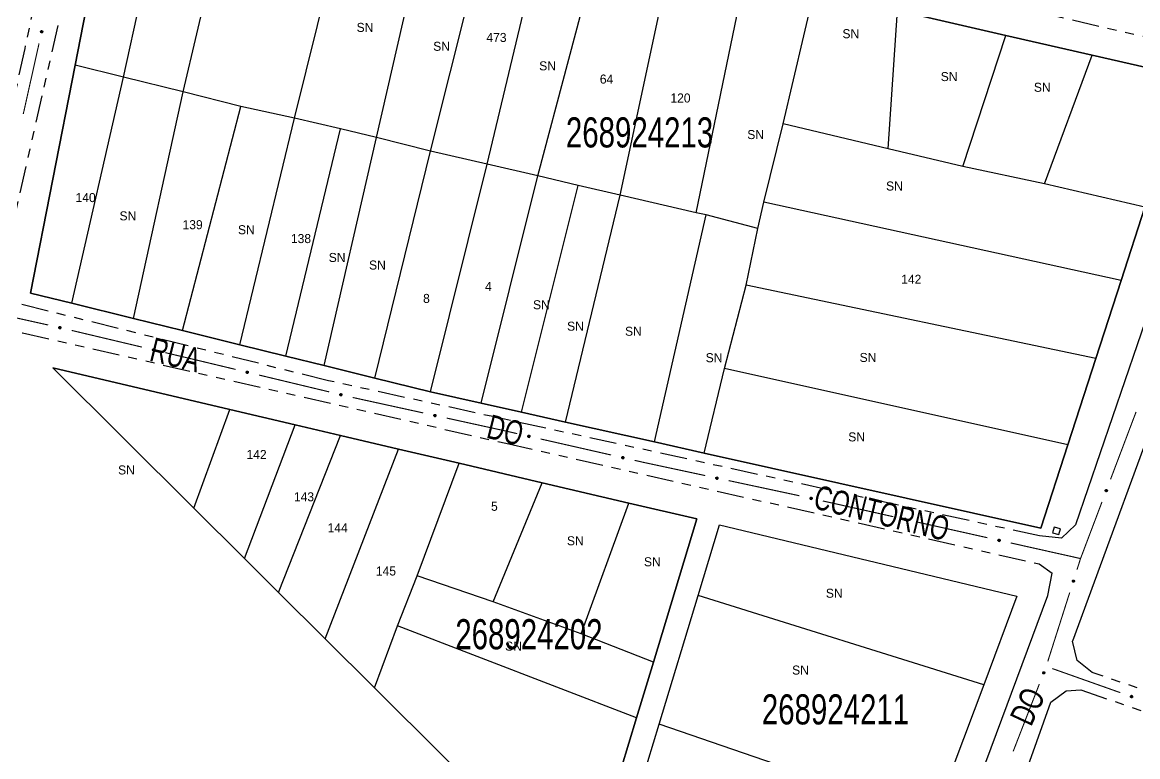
# Model space of a CAD drawing. Extents: x 209193 to 212081, y 4877574 to 4880493.
# Drawn here: x 210983.4 to 211168.7, y 4878576.2 to 4878698.2 of the extents above; entities that cross this region are included whole.
import ezdxf
from ezdxf.enums import TextEntityAlignment as Align

# ---------------------------------------------------------------- set-up
doc = ezdxf.new("R2010")
doc.units = 0
doc.header["$LTSCALE"] = 1.5
doc.header["$MEASUREMENT"] = 0
doc.linetypes.add('TRACO_25', pattern=[8, 3, -1, 1, -1, 1, -1])
for name, color, linetype in [('CD_MALHA_LOTES', 7, 'CONTINUOUS'), ('CD_TXT_QUADRA', 255, 'CONTINUOUS'), ('RU-QUADRA', 210, 'CONTINUOUS'), ('SV-EIXO-ROD-ESTR', 7, 'CONTINUOUS'), ('SV-EIXO-RUA-N-PAV', 6, 'CONTINUOUS'), ('SV-EST-MUNIC-PAV', 20, 'CONTINUOUS'), ('SV-PONTE-BUEIRO', 251, 'CONTINUOUS'), ('SV-RUA-NAO-PAV', 7, 'CONTINUOUS'), ('SV-TXT-MUNIC-PAV', 7, 'CONTINUOUS'), ('SV-TXT-RUA-N-PAV', 7, 'CONTINUOUS'), ('Th_NmrPort', 1, 'CONTINUOUS')]:
    doc.layers.add(name, color=color, linetype=linetype)
doc.styles.add('ARIAL', font='ARIAL.SHX')

msp = doc.modelspace()

# ---------------------------------------------------------------- linework, layer by layer
at = {"layer": 'CD_MALHA_LOTES', "linetype": 'Continuous', "flags": 128}
for points in [[(210992.190439, 4878691.074435), (210999.737607, 4878729.712654)], [(211000.224832, 4878689.110615), (211008.684446, 4878727.664197)], [(211010.131729, 4878686.674493), (211019.209801, 4878725.254324)], [(211028.646259, 4878682.289473), (211038.21904, 4878720.901992)], [(211042.288544, 4878679.041309), (211051.16517, 4878717.937862)], [(211051.220993, 4878676.767595), (211061.002586, 4878715.685499)], [(211060.640666, 4878674.656289), (211069.949424, 4878713.637042)], [(211069.08589, 4878672.707391), (211079.359218, 4878711.482587)], [(211082.728175, 4878669.459228), (211091.189786, 4878708.773875)], [(211095.396011, 4878666.535882), (211103.518642, 4878705.951075)], [(211109.850337, 4878681.315024), (211114.95692, 4878703.332181)], [(211127.300635, 4878677.19353), (211128.816342, 4878700.158945)], [(211128.816342, 4878700.158945), (211146.839089, 4878696.032479)], [(211139.658453, 4878674.274803), (211146.839089, 4878696.032479)], [(211146.839089, 4878696.032479), (211161.189222, 4878692.74689)], [(211153.269639, 4878671.343163), (211161.189222, 4878692.74689)], [(211161.189222, 4878692.74689), (211176.932161, 4878689.142406)], [(210984.796057, 4878653.218413), (210992.190439, 4878691.074435)], [(211000.224832, 4878689.110615), (210992.190439, 4878691.074435)], [(210991.640952, 4878651.528109), (211000.224832, 4878689.110615)], [(211010.131729, 4878686.674493), (211000.224832, 4878689.110615)], [(211001.889394, 4878648.99732), (211010.131729, 4878686.674493)], [(211019.713811, 4878684.23837), (211010.131729, 4878686.674493)], [(211010.034479, 4878646.985942), (211019.713811, 4878684.23837)], [(211028.646259, 4878682.289473), (211019.713811, 4878684.23837)], [(211019.555769, 4878644.628464), (211028.646259, 4878682.289473)], [(211036.279442, 4878680.502983), (211028.646259, 4878682.289473)], [(211106.602174, 4878668.322371), (211109.850337, 4878681.315024)], [(211127.300635, 4878677.19353), (211109.850337, 4878681.315024)], [(211027.205288, 4878642.745718), (211036.279442, 4878680.502983)], [(211042.288544, 4878679.041309), (211036.279442, 4878680.502983)], [(211033.553162, 4878641.17815), (211042.288544, 4878679.041309)], [(211051.220993, 4878676.767595), (211042.288544, 4878679.041309)], [(211042.004393, 4878639.091171), (211051.220993, 4878676.767595)], [(211060.640666, 4878674.656289), (211051.220993, 4878676.767595)], [(211139.658453, 4878674.274803), (211127.300635, 4878677.19353)], [(211051.220993, 4878636.815189), (211060.640666, 4878674.656289)], [(211069.08589, 4878672.707391), (211060.640666, 4878674.656289)], [(211153.269639, 4878671.343163), (211139.658453, 4878674.274803)], [(211059.679774, 4878634.927025), (211069.08589, 4878672.707391)], [(211075.744624, 4878671.08331), (211069.08589, 4878672.707391)], [(211066.333259, 4878633.441838), (211075.744624, 4878671.08331)], [(211082.728175, 4878669.459228), (211075.744624, 4878671.08331)], [(211169.909427, 4878667.468793), (211153.269639, 4878671.343163)], [(211073.674609, 4878631.803107), (211082.728175, 4878669.459228)], [(211095.396011, 4878666.535882), (211082.728175, 4878669.459228)], [(211105.627725, 4878663.937351), (211106.602174, 4878668.322371)], [(211165.969944, 4878655.310735), (211106.602174, 4878668.322371)], [(211088.442944, 4878628.506529), (211097.020092, 4878666.211065)], [(211097.020092, 4878666.211065), (211095.396011, 4878666.535882)], [(211105.627725, 4878663.937351), (211097.020092, 4878666.211065)], [(211169.909427, 4878667.468793), (211165.969944, 4878655.310735)], [(211103.678827, 4878654.517678), (211105.627725, 4878663.937351)], [(211165.969944, 4878655.310735), (211161.764948, 4878642.333247)], [(210991.640952, 4878651.528109), (210984.796057, 4878653.218413)], [(211100.105847, 4878640.712985), (211103.678827, 4878654.517678)], [(211161.764948, 4878642.333247), (211103.678827, 4878654.517678)], [(211001.889394, 4878648.99732), (210991.640952, 4878651.528109)], [(211010.034479, 4878646.985942), (211001.889394, 4878648.99732)], [(211019.555769, 4878644.628464), (211010.034479, 4878646.985942)], [(211027.205288, 4878642.745718), (211019.555769, 4878644.628464)], [(211033.553162, 4878641.17815), (211027.205288, 4878642.745718)], [(211161.764948, 4878642.333247), (211157.131836, 4878628.034506)], [(210988.48943, 4878640.789216), (211017.879031, 4878633.899491)], [(211011.918189, 4878617.4939), (210988.48943, 4878640.789216)], [(211042.004393, 4878639.091171), (211033.553162, 4878641.17815)], [(211096.712493, 4878626.660605), (211100.105847, 4878640.712985)], [(211157.131836, 4878628.034506), (211100.105847, 4878640.712985)], [(211051.220993, 4878636.815189), (211042.004393, 4878639.091171)], [(211059.679774, 4878634.927025), (211051.220993, 4878636.815189)], [(211066.333259, 4878633.441838), (211059.679774, 4878634.927025)], [(211011.918189, 4878617.4939), (211017.879031, 4878633.899491)], [(211017.879031, 4878633.899491), (211028.746226, 4878631.351923)], [(211073.674609, 4878631.803107), (211066.333259, 4878633.441838)], [(211020.32717, 4878609.132814), (211028.746226, 4878631.351923)], [(211028.746226, 4878631.351923), (211036.25711, 4878629.591167)], [(211088.442944, 4878628.506529), (211073.674609, 4878631.803107)], [(211026.004685, 4878603.487636), (211036.25711, 4878629.591167)], [(211036.25711, 4878629.591167), (211045.937602, 4878627.321795)], [(211033.731005, 4878595.805323), (211045.937602, 4878627.321795)], [(211045.937602, 4878627.321795), (211056.021457, 4878624.957864)], [(211096.712493, 4878626.660605), (211088.442944, 4878628.506529)], [(211157.131836, 4878628.034506), (211152.64143, 4878614.176183)], [(211152.64143, 4878614.176183), (211096.712493, 4878626.660605)], [(211049.047021, 4878606.246307), (211056.021457, 4878624.957864)], [(211056.021457, 4878624.957864), (211069.797054, 4878621.728487)], [(211061.660199, 4878601.946359), (211069.797054, 4878621.728487)], [(211069.797054, 4878621.728487), (211084.179811, 4878618.356776)], [(211076.28002, 4878596.643091), (211084.179811, 4878618.356776)], [(211084.179811, 4878618.356776), (211095.486451, 4878615.706191)], [(211020.32717, 4878609.132814), (211011.918189, 4878617.4939)], [(211095.486451, 4878615.706191), (211088.286145, 4878591.92336)], [(211095.691725, 4878602.979981), (211099.261866, 4878614.733366)], [(211099.261866, 4878614.733366), (211148.665515, 4878602.87649)], [(211026.004685, 4878603.487636), (211020.32717, 4878609.132814)], [(211045.750394, 4878597.933075), (211049.047021, 4878606.246307)], [(211061.660199, 4878601.946359), (211049.047021, 4878606.246307)], [(211033.731005, 4878595.805323), (211026.004685, 4878603.487636)], [(211076.28002, 4878596.643091), (211061.660199, 4878601.946359)], [(211089.206869, 4878581.630962), (211095.691725, 4878602.979981)], [(211143.164245, 4878588.169664), (211095.691725, 4878602.979981)], [(211148.665515, 4878602.87649), (211143.164245, 4878588.169664)], [(211041.924171, 4878587.658823), (211045.750394, 4878597.933075)], [(211085.485742, 4878582.673545), (211045.750394, 4878597.933075)], [(211041.924171, 4878587.658823), (211033.731005, 4878595.805323)], [(211088.286145, 4878591.92336), (211076.28002, 4878596.643091)], [(211088.286145, 4878591.92336), (211085.485742, 4878582.673545)], [(211076.566683, 4878553.213624), (211041.924171, 4878587.658823)], [(211143.164245, 4878588.169664), (211134.834701, 4878565.932436)], [(211085.485742, 4878582.673545), (211076.566683, 4878553.213624)], [(211086.377182, 4878572.31525), (211089.206869, 4878581.630962)], [(211134.834701, 4878565.932436), (211089.206869, 4878581.630962)]]:
    msp.add_lwpolyline(points, dxfattribs=at)
at = {"layer": 'RU-QUADRA', "linetype": 'Continuous', "flags": 128}
for points in [[(210999.737607, 4878729.712654), (210992.190439, 4878691.074435), (210984.796057, 4878653.218413), (210991.640952, 4878651.528109), (211001.889394, 4878648.99732), (211010.034479, 4878646.985942), (211019.555769, 4878644.628464), (211027.205288, 4878642.745718), (211033.553162, 4878641.17815), (211042.004393, 4878639.091171), (211051.220993, 4878636.815189), (211059.679774, 4878634.927025), (211066.333259, 4878633.441838), (211073.674609, 4878631.803107), (211088.442944, 4878628.506529), (211096.712493, 4878626.660605), (211152.64143, 4878614.176183), (211157.131836, 4878628.034506), (211161.764948, 4878642.333247), (211165.969944, 4878655.310735), (211169.909427, 4878667.468793)], [(211176.932161, 4878689.142406), (211161.189222, 4878692.74689), (211146.839089, 4878696.032479), (211128.816342, 4878700.158945)]]:
    msp.add_lwpolyline(points, dxfattribs=at)
for points in [[(211095.486451, 4878615.706191), (211084.179811, 4878618.356776), (211069.797054, 4878621.728487), (211056.021457, 4878624.957864), (211045.937602, 4878627.321795), (211036.25711, 4878629.591167), (211028.746226, 4878631.351923), (211017.879031, 4878633.899491), (210988.48943, 4878640.789216), (211011.918189, 4878617.4939), (211020.32717, 4878609.132814), (211026.004685, 4878603.487636), (211033.731005, 4878595.805323), (211041.924171, 4878587.658823), (211076.566683, 4878553.213624), (211085.485742, 4878582.673545), (211088.286145, 4878591.92336)], [(211099.261866, 4878614.733366), (211148.665515, 4878602.87649), (211143.164245, 4878588.169664), (211134.834701, 4878565.932436), (211131.230585, 4878556.305334), (211127.50039, 4878546.341457), (211124.283749, 4878537.749355), (211115.949321, 4878515.486923), (211079.719978, 4878550.398836), (211080.869317, 4878554.182614), (211083.816097, 4878563.815721), (211086.377182, 4878572.31525), (211089.206869, 4878581.630962), (211095.691725, 4878602.979981)]]:
    msp.add_lwpolyline(points, close=True, dxfattribs=at)
at = {"layer": 'SV-EIXO-ROD-ESTR', "const_width": 0.18}
for points in [[(211168.475634, 4878633.502845), (211164.224909, 4878622.280932)], [(211162.808001, 4878618.540294), (211159.26573, 4878609.1887)], [(211159.243289, 4878609.129453), (211158.655254, 4878607.28424)], [(211159.26573, 4878609.1887), (211159.243289, 4878609.129453)], [(211157.44071, 4878603.473087), (211153.797081, 4878592.039629)], [(211152.398524, 4878588.293489), (211148.051076, 4878577.108692)]]:
    msp.add_lwpolyline(points, dxfattribs=at)
at = {"layer": 'SV-EIXO-ROD-ESTR'}
for points in [[(211163.670294, 4878620.505984), (211163.691014, 4878620.461681), (211163.699763, 4878620.419369), (211163.696903, 4878620.381977), (211163.685759, 4878620.349595), (211163.670628, 4878620.31775), (211163.648289, 4878620.28901), (211163.616429, 4878620.262603), (211163.572134, 4878620.241506), (211163.528199, 4878620.235392), (211163.491391, 4878620.236235), (211163.456956, 4878620.24591), (211163.426266, 4878620.261128), (211163.39718, 4878620.28532), (211163.370734, 4878620.317868), (211163.350598, 4878620.362922), (211163.342305, 4878620.404463), (211163.346022, 4878620.440557), (211163.355968, 4878620.475115), (211163.371806, 4878620.507441), (211163.393897, 4878620.535526), (211163.426716, 4878620.562094), (211163.471447, 4878620.581379), (211163.512785, 4878620.590123), (211163.548922, 4878620.586914), (211163.582723, 4878620.576356), (211163.614848, 4878620.561568), (211163.644673, 4878620.540315), (211163.670294, 4878620.505984)], [(211158.196492, 4878605.482136), (211158.219555, 4878605.439007), (211158.230558, 4878605.397224), (211158.229704, 4878605.359733), (211158.220311, 4878605.3268), (211158.206907, 4878605.294191), (211158.186139, 4878605.264295), (211158.155739, 4878605.23622), (211158.112637, 4878605.212781), (211158.069093, 4878605.204323), (211158.032293, 4878605.203194), (211157.997389, 4878605.211011), (211157.965928, 4878605.224563), (211157.935588, 4878605.247163), (211157.907437, 4878605.278248), (211157.884917, 4878605.322159), (211157.874412, 4878605.363196), (211157.87619, 4878605.399437), (211157.884271, 4878605.434478), (211157.898354, 4878605.467606), (211157.91891, 4878605.496834), (211157.950259, 4878605.525121), (211157.993893, 4878605.546774), (211158.034703, 4878605.55772), (211158.07096, 4878605.556451), (211158.105279, 4878605.547718), (211158.138149, 4878605.534672), (211158.16907, 4878605.515046), (211158.196492, 4878605.482136)], [(211153.277754, 4878590.251661), (211153.298091, 4878590.207182), (211153.306475, 4878590.164795), (211153.303292, 4878590.12743), (211153.291869, 4878590.095145), (211153.276463, 4878590.063432), (211153.253877, 4878590.034885), (211153.22179, 4878590.008755), (211153.177315, 4878589.98804), (211153.133329, 4878589.982306), (211153.09653, 4878589.983467), (211153.062179, 4878589.993439), (211153.031622, 4878590.008921), (211153.002746, 4878590.033364), (211152.976582, 4878590.066139), (211152.956836, 4878590.111365), (211152.948902, 4878590.152976), (211152.95293, 4878590.189037), (211152.963174, 4878590.223507), (211152.97929, 4878590.255695), (211153.001623, 4878590.283589), (211153.03467, 4878590.309872), (211153.079566, 4878590.32877), (211153.120978, 4878590.337157), (211153.157086, 4878590.333637), (211153.190795, 4878590.322787), (211153.222791, 4878590.307722), (211153.252431, 4878590.286212), (211153.277754, 4878590.251661)]]:
    msp.add_lwpolyline(points, close=True, dxfattribs=at)
for points in [[(211163.371806, 4878620.507441), (211163.342305, 4878620.404463)], [(211163.381908, 4878620.5172), (211163.348267, 4878620.389866)], [(211163.393897, 4878620.535526), (211163.350598, 4878620.362922)], [(211163.41058, 4878620.542817), (211163.36298, 4878620.347814)], [(211163.426716, 4878620.562094), (211163.370734, 4878620.317868)], [(211163.449152, 4878620.567604), (211163.384557, 4878620.304622)], [(211163.471447, 4878620.581379), (211163.39718, 4878620.28532)], [(211163.490411, 4878620.584076), (211163.412417, 4878620.278019)], [(211163.512785, 4878620.590123), (211163.426266, 4878620.261128)], [(211163.528905, 4878620.585546), (211163.442211, 4878620.256519)], [(211163.548922, 4878620.586914), (211163.456956, 4878620.24591)], [(211163.564499, 4878620.579359), (211163.472353, 4878620.243643)], [(211163.582723, 4878620.576356), (211163.491391, 4878620.236235)], [(211163.598469, 4878620.565032), (211163.513225, 4878620.239834)], [(211163.614848, 4878620.561568), (211163.528199, 4878620.235392)], [(211163.627953, 4878620.546568), (211163.552202, 4878620.242579)], [(211163.644673, 4878620.540315), (211163.572134, 4878620.241506)], [(211163.655504, 4878620.523), (211163.59377, 4878620.256016)], [(211163.670294, 4878620.505984), (211163.616429, 4878620.262603)], [(211163.6806, 4878620.481393), (211163.634585, 4878620.282871)], [(211163.691014, 4878620.461681), (211163.648289, 4878620.28901)], [(211163.696105, 4878620.437582), (211163.661672, 4878620.312008)], [(211163.699763, 4878620.419369), (211163.670628, 4878620.31775)], [(211157.898354, 4878605.467606), (211157.874412, 4878605.363196)], [(211157.90792, 4878605.477892), (211157.881146, 4878605.348939)], [(211157.91891, 4878605.496834), (211157.884917, 4878605.322159)], [(211157.935179, 4878605.505008), (211157.89809, 4878605.307736)], [(211157.950259, 4878605.525121), (211157.907437, 4878605.278248)], [(211157.972368, 4878605.531825), (211157.921949, 4878605.265761)], [(211157.993893, 4878605.546774), (211157.935588, 4878605.247163)], [(211158.012685, 4878605.550483), (211157.951195, 4878605.240688)], [(211158.034703, 4878605.55772), (211157.965928, 4878605.224563)], [(211158.051045, 4878605.554012), (211157.982097, 4878605.220815)], [(211158.07096, 4878605.556451), (211157.997389, 4878605.211011)], [(211158.086919, 4878605.54974), (211158.012885, 4878605.209571)], [(211158.105279, 4878605.547718), (211158.032293, 4878605.203194)], [(211158.121608, 4878605.537254), (211158.053903, 4878605.207957)], [(211158.138149, 4878605.534672), (211158.069093, 4878605.204323)], [(211158.152039, 4878605.520395), (211158.092677, 4878605.212786)], [(211158.16907, 4878605.515046), (211158.112637, 4878605.212781)], [(211158.180812, 4878605.498336), (211158.133466, 4878605.22843)], [(211158.196492, 4878605.482136), (211158.155739, 4878605.23622)], [(211158.2081, 4878605.458133), (211158.172783, 4878605.257432)], [(211158.219555, 4878605.439007), (211158.186139, 4878605.264295)], [(211158.22593, 4878605.415216), (211158.198271, 4878605.287977)], [(211158.230558, 4878605.397224), (211158.206907, 4878605.294191)], [(211152.97929, 4878590.255695), (211152.948902, 4878590.152976)], [(211152.989476, 4878590.265367), (211152.954737, 4878590.138328)], [(211153.001623, 4878590.283589), (211152.956836, 4878590.111365)], [(211153.018369, 4878590.290736), (211152.969087, 4878590.096151)], [(211153.03467, 4878590.309872), (211152.976582, 4878590.066139)], [(211153.057153, 4878590.315188), (211152.99029, 4878590.052774)], [(211153.079566, 4878590.32877), (211153.002746, 4878590.033364)], [(211153.098552, 4878590.331304), (211153.017919, 4878590.025931)], [(211153.120978, 4878590.337157), (211153.031622, 4878590.008921)], [(211153.137058, 4878590.332441), (211153.047526, 4878590.004175)], [(211153.157086, 4878590.333637), (211153.062179, 4878589.993439)], [(211153.172597, 4878590.325947), (211153.077556, 4878589.991039)], [(211153.190795, 4878590.322787), (211153.09653, 4878589.983467)], [(211153.206442, 4878590.311328), (211153.118394, 4878589.986877)], [(211153.222791, 4878590.307722), (211153.133329, 4878589.982306)], [(211153.235766, 4878590.29261), (211153.157393, 4878589.989286)], [(211153.252431, 4878590.286212), (211153.177315, 4878589.98804)], [(211153.263112, 4878590.268805), (211153.199076, 4878590.002364)], [(211153.277754, 4878590.251661), (211153.22179, 4878590.008755)], [(211153.287848, 4878590.226983), (211153.24012, 4878590.028866)], [(211153.298091, 4878590.207182), (211153.253877, 4878590.034885)], [(211153.302975, 4878590.18304), (211153.267458, 4878590.057767)], [(211153.306475, 4878590.164795), (211153.276463, 4878590.063432)]]:
    msp.add_lwpolyline(points, dxfattribs=at)
at = {"layer": 'SV-EIXO-RUA-N-PAV'}
for points in [[(210986.765528, 4878696.749435), (210986.792318, 4878696.708516), (210986.806976, 4878696.667871), (210986.809444, 4878696.630452), (210986.803002, 4878696.596817), (210986.792537, 4878696.563149), (210986.774497, 4878696.531532), (210986.746701, 4878696.500877), (210986.705843, 4878696.473715), (210986.663218, 4878696.461436), (210986.626662, 4878696.457054), (210986.591203, 4878696.461751), (210986.558667, 4878696.472466), (210986.526445, 4878696.492291), (210986.495654, 4878696.520763), (210986.469336, 4878696.562508), (210986.455239, 4878696.602455), (210986.453803, 4878696.638711), (210986.458751, 4878696.674329), (210986.469847, 4878696.708574), (210986.487735, 4878696.739507), (210986.516457, 4878696.770457), (210986.558004, 4878696.795888), (210986.597685, 4878696.810402), (210986.633912, 4878696.812347), (210986.668868, 4878696.806686), (210986.702765, 4878696.7966), (210986.735301, 4878696.779789), (210986.765528, 4878696.749435)], [(210989.542034, 4878647.624903), (210989.583296, 4878647.65116), (210989.624129, 4878647.665289), (210989.661577, 4878647.667271), (210989.695125, 4878647.660394), (210989.728654, 4878647.649493), (210989.760034, 4878647.631044), (210989.790327, 4878647.602853), (210989.816957, 4878647.561646), (210989.828681, 4878647.518866), (210989.832589, 4878647.482256), (210989.827432, 4878647.446861), (210989.816296, 4878647.414466), (210989.796055, 4878647.382505), (210989.767186, 4878647.352085), (210989.725103, 4878647.32631), (210989.684977, 4878647.312733), (210989.648705, 4878647.311767), (210989.613154, 4878647.317177), (210989.579057, 4878647.328716), (210989.548358, 4878647.347003), (210989.517783, 4878647.376125), (210989.492893, 4878647.417998), (210989.478895, 4878647.457864), (210989.47742, 4878647.494113), (210989.483533, 4878647.528993), (210989.494058, 4878647.562756), (210989.51129, 4878647.595072), (210989.542034, 4878647.624903)], [(211005.110228, 4878643.93284), (211005.151491, 4878643.959098), (211005.192323, 4878643.973227), (211005.229771, 4878643.975209), (211005.263319, 4878643.968332), (211005.296849, 4878643.957431), (211005.328229, 4878643.938982), (211005.358521, 4878643.910791), (211005.385151, 4878643.869584), (211005.396876, 4878643.826804), (211005.400783, 4878643.790194), (211005.395627, 4878643.754799), (211005.384491, 4878643.722404), (211005.364249, 4878643.690442), (211005.335381, 4878643.660023), (211005.293297, 4878643.634248), (211005.253171, 4878643.620671), (211005.2169, 4878643.619705), (211005.181348, 4878643.625114), (211005.147251, 4878643.636654), (211005.116552, 4878643.654941), (211005.085977, 4878643.684063), (211005.061088, 4878643.725936), (211005.047089, 4878643.765802), (211005.045614, 4878643.802051), (211005.051728, 4878643.836931), (211005.062253, 4878643.870694), (211005.079485, 4878643.90301), (211005.110228, 4878643.93284)], [(211020.673659, 4878640.219591), (211020.714988, 4878640.245743), (211020.755857, 4878640.259767), (211020.79331, 4878640.261654), (211020.826841, 4878640.254691), (211020.860342, 4878640.243704), (211020.891674, 4878640.225175), (211020.921894, 4878640.196906), (211020.948419, 4878640.155631), (211020.960034, 4878640.112821), (211020.963848, 4878640.076202), (211020.958601, 4878640.04082), (211020.947382, 4878640.008454), (211020.927059, 4878639.976544), (211020.898113, 4878639.946199), (211020.855963, 4878639.920532), (211020.815803, 4878639.907057), (211020.779529, 4878639.906184), (211020.743991, 4878639.911684), (211020.709924, 4878639.923311), (211020.679272, 4878639.941677), (211020.648771, 4878639.970876), (211020.623989, 4878640.012813), (211020.610093, 4878640.052715), (211020.60871, 4878640.088967), (211020.614913, 4878640.123832), (211020.625525, 4878640.157568), (211020.642839, 4878640.189839), (211020.673659, 4878640.219591)], [(211036.232354, 4878636.4877), (211036.273683, 4878636.513851), (211036.314552, 4878636.527876), (211036.352005, 4878636.529762), (211036.385535, 4878636.522799), (211036.419037, 4878636.511812), (211036.450369, 4878636.493283), (211036.480589, 4878636.465015), (211036.507114, 4878636.42374), (211036.518729, 4878636.38093), (211036.522543, 4878636.34431), (211036.517296, 4878636.308928), (211036.506077, 4878636.276562), (211036.485754, 4878636.244652), (211036.456807, 4878636.214307), (211036.414658, 4878636.18864), (211036.374498, 4878636.175165), (211036.338224, 4878636.174292), (211036.302686, 4878636.179793), (211036.268619, 4878636.191419), (211036.237967, 4878636.209785), (211036.207466, 4878636.238985), (211036.182684, 4878636.280922), (211036.168788, 4878636.320823), (211036.167405, 4878636.357076), (211036.173608, 4878636.39194), (211036.184219, 4878636.425676), (211036.201534, 4878636.457948), (211036.232354, 4878636.4877)], [(211051.851787, 4878633.03024), (211051.892592, 4878633.057202), (211051.933176, 4878633.07203), (211051.970584, 4878633.074655), (211052.004246, 4878633.068356), (211052.037958, 4878633.058032), (211052.06965, 4878633.040125), (211052.100422, 4878633.012458), (211052.127756, 4878632.971715), (211052.140214, 4878632.929143), (211052.144749, 4878632.892605), (211052.140201, 4878632.857127), (211052.129624, 4878632.824546), (211052.109934, 4878632.792241), (211052.081593, 4878632.76133), (211052.039958, 4878632.734836), (211052.000071, 4878632.720572), (211051.963822, 4878632.718983), (211051.928183, 4878632.723781), (211051.893892, 4878632.734733), (211051.862884, 4878632.75249), (211051.831813, 4878632.781082), (211051.806208, 4878632.822521), (211051.791527, 4878632.862141), (211051.789429, 4878632.898359), (211051.794943, 4878632.93334), (211051.804886, 4878632.967278), (211051.82156, 4878632.999885), (211051.851787, 4878633.03024)], [(211067.474806, 4878629.573941), (211067.515822, 4878629.600581), (211067.556522, 4878629.615088), (211067.59395, 4878629.617419), (211067.627561, 4878629.610854), (211067.66119, 4878629.600264), (211067.69274, 4878629.582108), (211067.723293, 4878629.5542), (211067.750304, 4878629.513242), (211067.762426, 4878629.470573), (211067.766674, 4878629.434001), (211067.761846, 4878629.398559), (211067.751012, 4878629.366062), (211067.731068, 4878629.333914), (211067.702484, 4878629.303228), (211067.660642, 4878629.277063), (211067.620644, 4878629.263113), (211067.584382, 4878629.26181), (211067.548782, 4878629.266889), (211067.514579, 4878629.278111), (211067.483712, 4878629.296113), (211067.452867, 4878629.324949), (211067.42759, 4878629.366589), (211067.413222, 4878629.406323), (211067.41141, 4878629.442557), (211067.417199, 4878629.477492), (211067.42741, 4878629.511351), (211067.444341, 4878629.543826), (211067.474806, 4878629.573941)], [(211083.076636, 4878626.026704), (211083.117653, 4878626.053343), (211083.158352, 4878626.067851), (211083.19578, 4878626.070181), (211083.229391, 4878626.063616), (211083.26302, 4878626.053027), (211083.29457, 4878626.034871), (211083.325123, 4878626.006962), (211083.352135, 4878625.966005), (211083.364256, 4878625.923335), (211083.368504, 4878625.886764), (211083.363676, 4878625.851322), (211083.352842, 4878625.818825), (211083.332898, 4878625.786677), (211083.304314, 4878625.75599), (211083.262472, 4878625.729826), (211083.222474, 4878625.715876), (211083.186213, 4878625.714573), (211083.150613, 4878625.719652), (211083.116409, 4878625.730874), (211083.085542, 4878625.748875), (211083.054698, 4878625.777711), (211083.02942, 4878625.819352), (211083.015052, 4878625.859086), (211083.01324, 4878625.895319), (211083.019029, 4878625.930255), (211083.02924, 4878625.964114), (211083.046171, 4878625.996589), (211083.076636, 4878626.026704)], [(211098.710802, 4878622.63258), (211098.751473, 4878622.659743), (211098.791983, 4878622.674771), (211098.829378, 4878622.677581), (211098.863071, 4878622.671448), (211098.896833, 4878622.661291), (211098.928613, 4878622.64354), (211098.959521, 4878622.616026), (211098.987056, 4878622.575418), (211098.999724, 4878622.532908), (211099.00444, 4878622.496393), (211099.000067, 4878622.460893), (211098.989651, 4878622.42826), (211098.970121, 4878622.395858), (211098.941932, 4878622.364808), (211098.900429, 4878622.338109), (211098.860613, 4878622.323647), (211098.824372, 4878622.321879), (211098.788709, 4878622.326501), (211098.754365, 4878622.337284), (211098.72327, 4878622.354888), (211098.692058, 4878622.383326), (211098.666249, 4878622.424639), (211098.651372, 4878622.464186), (211098.649096, 4878622.500393), (211098.654437, 4878622.5354), (211098.664212, 4878622.569387), (211098.680725, 4878622.602076), (211098.710802, 4878622.63258)], [(211114.354511, 4878619.270509), (211114.39542, 4878619.297312), (211114.436061, 4878619.311983), (211114.47348, 4878619.314462), (211114.507117, 4878619.308032), (211114.540788, 4878619.297577), (211114.57241, 4878619.279547), (211114.603075, 4878619.251761), (211114.63025, 4878619.210912), (211114.642542, 4878619.168291), (211114.646936, 4878619.131737), (211114.64225, 4878619.096276), (211114.631546, 4878619.063736), (211114.611731, 4878619.031508), (211114.58327, 4878619.000708), (211114.541532, 4878618.974376), (211114.501591, 4878618.960267), (211114.465335, 4878618.958819), (211114.429715, 4878618.963755), (211114.395467, 4878618.97484), (211114.364528, 4878618.992718), (211114.333568, 4878619.02143), (211114.308125, 4878619.062969), (211114.293598, 4878619.102646), (211114.291641, 4878619.138872), (211114.29729, 4878619.17383), (211114.307365, 4878619.20773), (211114.324166, 4878619.240272), (211114.354511, 4878619.270509)], [(211129.970403, 4878615.785699), (211130.011313, 4878615.812502), (211130.051954, 4878615.827173), (211130.089372, 4878615.829652), (211130.123009, 4878615.823222), (211130.156681, 4878615.812767), (211130.188303, 4878615.794737), (211130.218967, 4878615.766951), (211130.246142, 4878615.726102), (211130.258435, 4878615.683481), (211130.262829, 4878615.646927), (211130.258143, 4878615.611466), (211130.247439, 4878615.578926), (211130.227624, 4878615.546698), (211130.199162, 4878615.515898), (211130.157425, 4878615.489566), (211130.117483, 4878615.475457), (211130.081227, 4878615.474008), (211130.045607, 4878615.478945), (211130.01136, 4878615.49003), (211129.980421, 4878615.507908), (211129.949461, 4878615.53662), (211129.924017, 4878615.578159), (211129.90949, 4878615.617836), (211129.907533, 4878615.654062), (211129.913183, 4878615.68902), (211129.923258, 4878615.72292), (211129.940059, 4878615.755462), (211129.970403, 4878615.785699)], [(211145.585271, 4878612.296092), (211145.626192, 4878612.322878), (211145.666839, 4878612.337532), (211145.704258, 4878612.339996), (211145.737892, 4878612.333551), (211145.771559, 4878612.323083), (211145.803174, 4878612.30504), (211145.833827, 4878612.277241), (211145.860985, 4878612.23638), (211145.87326, 4878612.193755), (211145.877639, 4878612.157198), (211145.872938, 4878612.12174), (211145.862221, 4878612.089204), (211145.842392, 4878612.056984), (211145.813918, 4878612.026196), (211145.77217, 4878611.999881), (211145.732222, 4878611.985789), (211145.695966, 4878611.984355), (211145.660348, 4878611.989307), (211145.626105, 4878612.000406), (211145.595173, 4878612.018297), (211145.564225, 4878612.047022), (211145.538799, 4878612.088571), (211145.524288, 4878612.128254), (211145.522346, 4878612.164481), (211145.52801, 4878612.199437), (211145.5381, 4878612.233332), (211145.554914, 4878612.265867), (211145.585271, 4878612.296092)], [(211167.822828, 4878586.04109), (211167.778986, 4878586.019412), (211167.736874, 4878586.009746), (211167.699429, 4878586.011794), (211167.666812, 4878586.022231), (211167.634646, 4878586.036667), (211167.605427, 4878586.058376), (211167.578335, 4878586.089655), (211167.55628, 4878586.133482), (211167.549214, 4878586.177273), (211167.549257, 4878586.21409), (211167.558182, 4878586.248728), (211167.572729, 4878586.279741), (211167.596284, 4878586.309346), (211167.62825, 4878586.336492), (211167.672856, 4878586.357602), (211167.714207, 4878586.366796), (211167.750373, 4878586.363864), (211167.785138, 4878586.354671), (211167.817801, 4878586.339539), (211167.84636, 4878586.318064), (211167.873634, 4878586.28583), (211167.893886, 4878586.241527), (211167.903526, 4878586.200389), (211167.901103, 4878586.164192), (211167.891282, 4878586.130168), (211167.877195, 4878586.09773), (211167.856595, 4878586.06745), (211167.822828, 4878586.04109)]]:
    msp.add_lwpolyline(points, close=True, dxfattribs=at)
for points in [[(210986.469847, 4878696.708574), (210986.455239, 4878696.602455)], [(210986.478464, 4878696.719666), (210986.463209, 4878696.58885)], [(210986.487735, 4878696.739507), (210986.469336, 4878696.562508)], [(210986.503217, 4878696.749089), (210986.483734, 4878696.549308)], [(210986.516457, 4878696.770457), (210986.495654, 4878696.520763)], [(210986.537886, 4878696.779091), (210986.511214, 4878696.50961)], [(210986.558004, 4878696.795888), (210986.526445, 4878696.492291)], [(210986.576393, 4878696.801245), (210986.542564, 4878696.487223)], [(210986.597685, 4878696.810402), (210986.558667, 4878696.472466)], [(210986.614291, 4878696.808155), (210986.575104, 4878696.470163)], [(210986.633912, 4878696.812347), (210986.591203, 4878696.461751)], [(210986.650402, 4878696.807076), (210986.606766, 4878696.461689)], [(210986.668868, 4878696.806686), (210986.626662, 4878696.457054)], [(210986.68606, 4878696.797708), (210986.647766, 4878696.463711)], [(210986.702765, 4878696.7966), (210986.663218, 4878696.461436)], [(210986.717863, 4878696.783609), (210986.68596, 4878696.471953)], [(210986.735301, 4878696.779789), (210986.705843, 4878696.473715)], [(210986.748476, 4878696.764184), (210986.725205, 4878696.491146)], [(210986.765528, 4878696.749435), (210986.746701, 4878696.500877)], [(210986.779215, 4878696.726553), (210986.761801, 4878696.523514)], [(210986.792318, 4878696.708516), (210986.774497, 4878696.531532)], [(210986.800774, 4878696.685382), (210986.784485, 4878696.556195)], [(210986.806976, 4878696.667871), (210986.792537, 4878696.563149)], [(210989.51129, 4878647.595072), (210989.816957, 4878647.561646)], [(210989.527065, 4878647.608043), (210989.799778, 4878647.581232)], [(210989.542034, 4878647.624903), (210989.790327, 4878647.602853)], [(210989.565091, 4878647.638292), (210989.767887, 4878647.618245)], [(210989.583296, 4878647.65116), (210989.760034, 4878647.631044)], [(210989.606538, 4878647.659315), (210989.735503, 4878647.641351)], [(210989.624129, 4878647.665289), (210989.728654, 4878647.649493)], [(210989.47742, 4878647.494113), (210989.827432, 4878647.446861)], [(210989.478895, 4878647.457864), (210989.816296, 4878647.414466)], [(210989.481357, 4878647.474439), (210989.818812, 4878647.430872)], [(210989.482905, 4878647.510534), (210989.827697, 4878647.462422)], [(210989.483533, 4878647.528993), (210989.832589, 4878647.482256)], [(210989.487775, 4878647.436456), (210989.801332, 4878647.398556)], [(210989.492734, 4878647.546067), (210989.826206, 4878647.503444)], [(210989.492893, 4878647.417998), (210989.796055, 4878647.382505)], [(210989.494058, 4878647.562756), (210989.828681, 4878647.518866)], [(210989.507244, 4878647.577685), (210989.81846, 4878647.541743)], [(210989.509427, 4878647.397664), (210989.77854, 4878647.367499)], [(210989.517783, 4878647.376125), (210989.767186, 4878647.352085)], [(210989.538978, 4878647.362608), (210989.738489, 4878647.340536)], [(210989.548358, 4878647.347003), (210989.725103, 4878647.32631)], [(210989.568077, 4878647.337477), (210989.698684, 4878647.320526)], [(210989.579057, 4878647.328716), (210989.684977, 4878647.312733)], [(211005.075439, 4878643.885623), (211005.386655, 4878643.84968)], [(211005.079485, 4878643.90301), (211005.385151, 4878643.869584)], [(211005.09526, 4878643.915981), (211005.367973, 4878643.88917)], [(211005.110228, 4878643.93284), (211005.358521, 4878643.910791)], [(211005.133285, 4878643.94623), (211005.336082, 4878643.926183)], [(211005.151491, 4878643.959098), (211005.328229, 4878643.938982)], [(211005.174732, 4878643.967252), (211005.303697, 4878643.949289)], [(211005.192323, 4878643.973227), (211005.296849, 4878643.957431)], [(211005.045614, 4878643.802051), (211005.395627, 4878643.754799)], [(211005.047089, 4878643.765802), (211005.384491, 4878643.722404)], [(211005.049551, 4878643.782377), (211005.387006, 4878643.73881)], [(211005.051099, 4878643.818472), (211005.395891, 4878643.77036)], [(211005.051728, 4878643.836931), (211005.400783, 4878643.790194)], [(211005.055969, 4878643.744393), (211005.369526, 4878643.706494)], [(211005.060928, 4878643.854005), (211005.394401, 4878643.811382)], [(211005.061088, 4878643.725936), (211005.364249, 4878643.690442)], [(211005.062253, 4878643.870694), (211005.396876, 4878643.826804)], [(211005.077622, 4878643.705602), (211005.346735, 4878643.675437)], [(211005.085977, 4878643.684063), (211005.335381, 4878643.660023)], [(211005.107172, 4878643.670546), (211005.306683, 4878643.648474)], [(211005.116552, 4878643.654941), (211005.293297, 4878643.634248)], [(211005.136271, 4878643.645414), (211005.266879, 4878643.628464)], [(211005.147251, 4878643.636654), (211005.253171, 4878643.620671)], [(211020.638749, 4878640.172463), (211020.949872, 4878640.135724)], [(211020.642839, 4878640.189839), (211020.948419, 4878640.155631)], [(211020.658647, 4878640.202771), (211020.931291, 4878640.175262)], [(211020.673659, 4878640.219591), (211020.921894, 4878640.196906)], [(211020.69675, 4878640.232922), (211020.899495, 4878640.212356)], [(211020.714988, 4878640.245743), (211020.891674, 4878640.225175)], [(211020.738251, 4878640.253838), (211020.86717, 4878640.235545)], [(211020.755857, 4878640.259767), (211020.860342, 4878640.243704)], [(211020.60871, 4878640.088967), (211020.958601, 4878640.04082)], [(211020.610093, 4878640.052715), (211020.947382, 4878640.008454)], [(211020.612597, 4878640.069284), (211020.94994, 4878640.024853)], [(211020.614237, 4878640.105374), (211020.958905, 4878640.05638)], [(211020.614913, 4878640.123832), (211020.963848, 4878640.076202)], [(211020.618918, 4878640.031284), (211020.932377, 4878639.992582)], [(211020.623989, 4878640.012813), (211020.927059, 4878639.976544)], [(211020.624158, 4878640.140882), (211020.95752, 4878640.097406)], [(211020.625525, 4878640.157568), (211020.960034, 4878640.112821)], [(211020.640471, 4878639.992437), (211020.909506, 4878639.961584)], [(211020.648771, 4878639.970876), (211020.898113, 4878639.946199)], [(211020.669932, 4878639.957306), (211020.869386, 4878639.934723)], [(211020.679272, 4878639.941677), (211020.855963, 4878639.920532)], [(211020.698966, 4878639.9321), (211020.82953, 4878639.914815)], [(211020.709924, 4878639.923311), (211020.815803, 4878639.907057)], [(211036.217342, 4878636.470879), (211036.489986, 4878636.44337)], [(211036.232354, 4878636.4877), (211036.480589, 4878636.465015)], [(211036.255445, 4878636.50103), (211036.45819, 4878636.480464)], [(211036.273683, 4878636.513851), (211036.450369, 4878636.493283)], [(211036.296946, 4878636.521946), (211036.425864, 4878636.503653)], [(211036.314552, 4878636.527876), (211036.419037, 4878636.511812)], [(211036.167405, 4878636.357076), (211036.517296, 4878636.308928)], [(211036.168788, 4878636.320823), (211036.506077, 4878636.276562)], [(211036.171292, 4878636.337392), (211036.508635, 4878636.292961)], [(211036.172932, 4878636.373483), (211036.5176, 4878636.324488)], [(211036.173608, 4878636.39194), (211036.522543, 4878636.34431)], [(211036.177613, 4878636.299392), (211036.491071, 4878636.26069)], [(211036.182684, 4878636.280922), (211036.485754, 4878636.244652)], [(211036.182852, 4878636.40899), (211036.516214, 4878636.365514)], [(211036.184219, 4878636.425676), (211036.518729, 4878636.38093)], [(211036.197443, 4878636.440571), (211036.508567, 4878636.403832)], [(211036.199166, 4878636.260545), (211036.468201, 4878636.229692)], [(211036.201534, 4878636.457948), (211036.507114, 4878636.42374)], [(211036.207466, 4878636.238985), (211036.456807, 4878636.214307)], [(211036.228626, 4878636.225414), (211036.428081, 4878636.202831)], [(211036.237967, 4878636.209785), (211036.414658, 4878636.18864)], [(211036.257661, 4878636.200208), (211036.388225, 4878636.182923)], [(211036.268619, 4878636.191419), (211036.374498, 4878636.175165)], [(211051.789429, 4878632.898359), (211052.140201, 4878632.857127)], [(211051.791527, 4878632.862141), (211052.129624, 4878632.824546)], [(211051.793703, 4878632.878756), (211052.131857, 4878632.840992)], [(211051.794631, 4878632.914872), (211052.140199, 4878632.87269)], [(211051.794943, 4878632.93334), (211052.144749, 4878632.892605)], [(211051.800773, 4878632.840888), (211052.114935, 4878632.80838)], [(211051.803848, 4878632.950569), (211052.138004, 4878632.91368)], [(211051.804886, 4878632.967278), (211052.140214, 4878632.929143)], [(211051.806208, 4878632.822521), (211052.109934, 4878632.792241)], [(211051.817813, 4878632.982431), (211052.129601, 4878632.95184)], [(211051.82156, 4878632.999885), (211052.127756, 4878632.971715)], [(211051.823089, 4878632.802474), (211052.09268, 4878632.776937)], [(211051.831813, 4878632.781082), (211052.081593, 4878632.76133)], [(211051.83711, 4878633.013126), (211052.110243, 4878632.991003)], [(211051.851787, 4878633.03024), (211052.100422, 4878633.012458)], [(211051.853237, 4878632.767932), (211052.053098, 4878632.74929)], [(211051.87461, 4878633.044023), (211052.077721, 4878633.027463)], [(211051.892592, 4878633.057202), (211052.06965, 4878633.040125)], [(211051.91569, 4878633.065755), (211052.044945, 4878633.050009)], [(211051.933176, 4878633.07203), (211052.037958, 4878633.058032)], [(211051.862884, 4878632.75249), (211052.039958, 4878632.734836)], [(211051.882763, 4878632.743303), (211052.013643, 4878632.728599)], [(211051.893892, 4878632.734733), (211052.000071, 4878632.720572)], [(211067.41141, 4878629.442557), (211067.761846, 4878629.398559)], [(211067.413222, 4878629.406323), (211067.751012, 4878629.366062)], [(211067.415529, 4878629.42292), (211067.753375, 4878629.382491)], [(211067.416742, 4878629.459028), (211067.761966, 4878629.414122)], [(211067.417199, 4878629.477492), (211067.766674, 4878629.434001)], [(211067.4223, 4878629.384998), (211067.736196, 4878629.350014)], [(211067.426241, 4878629.494651), (211067.760095, 4878629.455128)], [(211067.42741, 4878629.511351), (211067.762426, 4878629.470573)], [(211067.42759, 4878629.366589), (211067.731068, 4878629.333914)], [(211067.440456, 4878629.526402), (211067.751993, 4878629.493353)], [(211067.444312, 4878629.346409), (211067.713694, 4878629.318747)], [(211067.444341, 4878629.543826), (211067.750304, 4878629.513242)], [(211067.452867, 4878629.324949), (211067.702484, 4878629.303228)], [(211067.459994, 4878629.556944), (211067.732945, 4878629.532668)], [(211067.474187, 4878629.31163), (211067.673895, 4878629.291412)], [(211067.474806, 4878629.573941), (211067.723293, 4878629.5542)], [(211067.483712, 4878629.296113), (211067.660642, 4878629.277063)], [(211067.497737, 4878629.587544), (211067.700711, 4878629.569383)], [(211067.503518, 4878629.28677), (211067.634278, 4878629.271033)], [(211067.514579, 4878629.278111), (211067.620644, 4878629.263113)], [(211067.515822, 4878629.600581), (211067.69274, 4878629.582108)], [(211067.538987, 4878629.608951), (211067.668114, 4878629.592187)], [(211067.556522, 4878629.615088), (211067.66119, 4878629.600264)], [(211083.01324, 4878625.895319), (211083.363676, 4878625.851322)], [(211083.015052, 4878625.859086), (211083.352842, 4878625.818825)], [(211083.01736, 4878625.875683), (211083.355205, 4878625.835254)], [(211083.018572, 4878625.911791), (211083.363796, 4878625.866885)], [(211083.019029, 4878625.930255), (211083.368504, 4878625.886764)], [(211083.02413, 4878625.837761), (211083.338026, 4878625.802776)], [(211083.028071, 4878625.947413), (211083.361925, 4878625.907891)], [(211083.02924, 4878625.964114), (211083.364256, 4878625.923335)], [(211083.02942, 4878625.819352), (211083.332898, 4878625.786677)], [(211083.042287, 4878625.979165), (211083.353823, 4878625.946116)], [(211083.046142, 4878625.799172), (211083.315524, 4878625.771509)], [(211083.046171, 4878625.996589), (211083.352135, 4878625.966005)], [(211083.054698, 4878625.777711), (211083.304314, 4878625.75599)], [(211083.061825, 4878626.009706), (211083.334775, 4878625.985431)], [(211083.076017, 4878625.764393), (211083.275725, 4878625.744175)], [(211083.076636, 4878626.026704), (211083.325123, 4878626.006962)], [(211083.085542, 4878625.748875), (211083.262472, 4878625.729826)], [(211083.099568, 4878626.040307), (211083.302542, 4878626.022145)], [(211083.105349, 4878625.739532), (211083.236108, 4878625.723796)], [(211083.116409, 4878625.730874), (211083.222474, 4878625.715876)], [(211083.117653, 4878626.053343), (211083.29457, 4878626.034871)], [(211083.140818, 4878626.061714), (211083.269944, 4878626.04495)], [(211083.158352, 4878626.067851), (211083.26302, 4878626.053027)], [(211098.649096, 4878622.500393), (211099.000067, 4878622.460893)], [(211098.651372, 4878622.464186), (211098.989651, 4878622.42826)], [(211098.653467, 4878622.480811), (211098.991803, 4878622.444717)], [(211098.654216, 4878622.516931), (211098.999988, 4878622.476456)], [(211098.654437, 4878622.5354), (211099.00444, 4878622.496393)], [(211098.660723, 4878622.442979), (211098.975041, 4878622.412022)], [(211098.663257, 4878622.552673), (211098.99759, 4878622.517435)], [(211098.664212, 4878622.569387), (211098.999724, 4878622.532908)], [(211098.666249, 4878622.424639), (211098.970121, 4878622.395858)], [(211098.677065, 4878622.584604), (211098.989, 4878622.555553)], [(211098.680725, 4878622.602076), (211098.987056, 4878622.575418)], [(211098.683228, 4878622.404675), (211098.952942, 4878622.380469)], [(211098.692058, 4878622.383326), (211098.941932, 4878622.364808)], [(211098.696209, 4878622.615394), (211098.969449, 4878622.59462)], [(211098.710802, 4878622.63258), (211098.959521, 4878622.616026)], [(211098.713547, 4878622.370282), (211098.913497, 4878622.352627)], [(211098.72327, 4878622.354888), (211098.900429, 4878622.338109)], [(211098.733557, 4878622.646475), (211098.936747, 4878622.630918)], [(211098.743194, 4878622.3458), (211098.874145, 4878622.331742)], [(211098.751473, 4878622.659743), (211098.928613, 4878622.64354)], [(211098.754365, 4878622.337284), (211098.860613, 4878622.323647)], [(211098.774529, 4878622.66841), (211098.90386, 4878622.653303)], [(211098.791983, 4878622.674771), (211098.896833, 4878622.661291)], [(211114.291641, 4878619.138872), (211114.64225, 4878619.096276)], [(211114.293598, 4878619.102646), (211114.631546, 4878619.063736)], [(211114.295839, 4878619.119252), (211114.633843, 4878619.080174)], [(211114.296907, 4878619.155364), (211114.642308, 4878619.111839)], [(211114.29729, 4878619.17383), (211114.646936, 4878619.131737)], [(211114.302761, 4878619.081357), (211114.616794, 4878619.047629)], [(211114.306263, 4878619.191025), (211114.640272, 4878619.152838)], [(211114.307365, 4878619.20773), (211114.642542, 4878619.168291)], [(211114.308125, 4878619.062969), (211114.611731, 4878619.031508)], [(211114.320352, 4878619.222833), (211114.632018, 4878619.19103)], [(211114.324166, 4878619.240272), (211114.63025, 4878619.210912)], [(211114.324927, 4878619.042857), (211114.594418, 4878619.016272)], [(211114.333568, 4878619.02143), (211114.58327, 4878619.000708)], [(211114.339767, 4878619.253452), (211114.612813, 4878619.230268)], [(211114.354511, 4878619.270509), (211114.603075, 4878619.251761)], [(211114.354941, 4878619.008197), (211114.554728, 4878618.988779)], [(211114.364528, 4878618.992718), (211114.541532, 4878618.974376)], [(211114.377388, 4878619.284203), (211114.580433, 4878619.266854)], [(211114.384372, 4878618.983454), (211114.515193, 4878618.968241)], [(211114.39542, 4878619.297312), (211114.57241, 4878619.279547)], [(211114.395467, 4878618.97484), (211114.501591, 4878618.960267)], [(211114.418552, 4878619.305775), (211114.547744, 4878619.289527)], [(211114.436061, 4878619.311983), (211114.540788, 4878619.297577)], [(211129.907533, 4878615.654062), (211130.258143, 4878615.611466)], [(211129.90949, 4878615.617836), (211130.247439, 4878615.578926)], [(211129.911731, 4878615.634442), (211130.249736, 4878615.595364)], [(211129.9128, 4878615.670554), (211130.2582, 4878615.627029)], [(211129.913183, 4878615.68902), (211130.262829, 4878615.646927)], [(211129.918654, 4878615.596547), (211130.232687, 4878615.562818)], [(211129.922156, 4878615.706214), (211130.256165, 4878615.668028)], [(211129.923258, 4878615.72292), (211130.258435, 4878615.683481)], [(211129.924017, 4878615.578159), (211130.227624, 4878615.546698)], [(211129.936244, 4878615.738023), (211130.247911, 4878615.70622)], [(211129.940059, 4878615.755462), (211130.246142, 4878615.726102)], [(211129.94082, 4878615.558047), (211130.21031, 4878615.531462)], [(211129.949461, 4878615.53662), (211130.199162, 4878615.515898)], [(211129.95566, 4878615.768642), (211130.228705, 4878615.745458)], [(211129.970403, 4878615.785699), (211130.218967, 4878615.766951)], [(211129.970834, 4878615.523387), (211130.170621, 4878615.503968)], [(211129.980421, 4878615.507908), (211130.157425, 4878615.489566)], [(211129.99328, 4878615.799393), (211130.196325, 4878615.782044)], [(211130.000264, 4878615.498644), (211130.131086, 4878615.483431)], [(211130.011313, 4878615.812502), (211130.188303, 4878615.794737)], [(211130.01136, 4878615.49003), (211130.117483, 4878615.475457)], [(211130.034444, 4878615.820965), (211130.163637, 4878615.804717)], [(211130.051954, 4878615.827173), (211130.156681, 4878615.812767)], [(211145.522346, 4878612.164481), (211145.872938, 4878612.12174)], [(211145.524288, 4878612.128254), (211145.862221, 4878612.089204)], [(211145.526536, 4878612.144859), (211145.864525, 4878612.105641)], [(211145.52762, 4878612.180971), (211145.873002, 4878612.137303)], [(211145.52801, 4878612.199437), (211145.877639, 4878612.157198)], [(211145.533443, 4878612.106961), (211145.847462, 4878612.073103)], [(211145.53699, 4878612.216627), (211145.870984, 4878612.178302)], [(211145.5381, 4878612.233332), (211145.87326, 4878612.193755)], [(211145.538799, 4878612.088571), (211145.842392, 4878612.056984)], [(211145.551092, 4878612.24843), (211145.862746, 4878612.216498)], [(211145.554914, 4878612.265867), (211145.860985, 4878612.23638)], [(211145.555593, 4878612.068452), (211145.825072, 4878612.041755)], [(211145.564225, 4878612.047022), (211145.813918, 4878612.026196)], [(211145.570521, 4878612.279041), (211145.843556, 4878612.255744)], [(211145.585271, 4878612.296092), (211145.833827, 4878612.277241)], [(211145.585593, 4878612.03378), (211145.785372, 4878612.014278)], [(211145.595173, 4878612.018297), (211145.77217, 4878611.999881)], [(211145.608154, 4878612.309776), (211145.811191, 4878612.292343)], [(211145.615013, 4878612.009025), (211145.745828, 4878611.993757)], [(211145.626105, 4878612.000406), (211145.732222, 4878611.985789)], [(211145.626192, 4878612.322878), (211145.803174, 4878612.30504)], [(211145.649327, 4878612.331331), (211145.778512, 4878612.31503)], [(211145.666839, 4878612.337532), (211145.771559, 4878612.323083)], [(211167.877195, 4878586.09773), (211167.549214, 4878586.177273)], [(211167.891282, 4878586.130168), (211167.549257, 4878586.21409)], [(211167.880303, 4878586.114181), (211167.553329, 4878586.19234)], [(211167.893888, 4878586.148454), (211167.556249, 4878586.233285)], [(211167.856595, 4878586.06745), (211167.55628, 4878586.133482)], [(211167.862483, 4878586.084302), (211167.556921, 4878586.153432)], [(211167.901103, 4878586.164192), (211167.558182, 4878586.248728)], [(211167.8993, 4878586.184174), (211167.568468, 4878586.2637)], [(211167.839519, 4878586.056246), (211167.571258, 4878586.112165)], [(211167.903526, 4878586.200389), (211167.572729, 4878586.279741)], [(211167.822828, 4878586.04109), (211167.578335, 4878586.089655)], [(211167.896995, 4878586.222627), (211167.589315, 4878586.293953)], [(211167.893886, 4878586.241527), (211167.596284, 4878586.309346)], [(211167.798468, 4878586.030252), (211167.598993, 4878586.071944)], [(211167.778986, 4878586.019412), (211167.605427, 4878586.058376)], [(211167.87963, 4878586.263518), (211167.615307, 4878586.322385)], [(211167.873634, 4878586.28583), (211167.62825, 4878586.336492)], [(211167.755004, 4878586.013798), (211167.628711, 4878586.045496)], [(211167.736874, 4878586.009746), (211167.634646, 4878586.036667)], [(211167.854012, 4878586.301542), (211167.65802, 4878586.344895)], [(211167.84636, 4878586.318064), (211167.672856, 4878586.357602)], [(211167.827777, 4878586.329651), (211167.699742, 4878586.360518)], [(211167.817801, 4878586.339539), (211167.714207, 4878586.366796)]]:
    msp.add_lwpolyline(points, dxfattribs=at)
at = {"layer": 'SV-EIXO-RUA-N-PAV', "const_width": 0.18}
for points in [[(210986.19053, 4878694.681378), (210983.573155, 4878682.9703)], [(210975.992716, 4878650.534668), (210987.704566, 4878647.92075)], [(210991.602459, 4878647.02313), (211003.278605, 4878644.254084)], [(211007.170654, 4878643.331068), (211012.035714, 4878642.177299)], [(211012.035714, 4878642.177299), (211012.397108, 4878642.091593)], [(211012.397108, 4878642.091593), (211018.842864, 4878640.545521)], [(211022.732538, 4878639.612548), (211034.401559, 4878636.813629)], [(211038.292927, 4878635.888041), (211050.014916, 4878633.319972)], [(211053.922245, 4878632.46395), (211062.713737, 4878630.537898)], [(211062.713737, 4878630.537898), (211063.393845, 4878630.3889)], [(211063.393845, 4878630.3889), (211065.640277, 4878629.87815)], [(211069.540734, 4878628.991341), (211081.242107, 4878626.330913)], [(211085.142564, 4878625.444104), (211086.117679, 4878625.222401)], [(211086.117679, 4878625.222401), (211086.754222, 4878625.077677)], [(211086.754222, 4878625.077677), (211096.872523, 4878622.913241)], [(211100.784031, 4878622.076518), (211112.518555, 4878619.56635)], [(211116.422753, 4878618.696176), (211128.134672, 4878616.082568)], [(211132.038645, 4878615.211366), (211133.990632, 4878614.775765)], [(211133.990632, 4878614.775765), (211134.0151, 4878614.770305)], [(211134.0151, 4878614.770305), (211143.749663, 4878612.593722)], [(211147.653275, 4878611.720901), (211158.388206, 4878609.320643)], [(211158.388206, 4878609.320643), (211159.243289, 4878609.129453)], [(211165.838871, 4878586.860478), (211154.527266, 4878590.866423)]]:
    msp.add_lwpolyline(points, dxfattribs=at)
at = {"layer": 'SV-EST-MUNIC-PAV', "linetype": 'Continuous'}
for points in [[(211191.54, 4878690.79, 11.01611), (211189.23, 4878688.17, 11.100618), (211185.544814, 4878676.188694, 11.100618), (211181.28, 4878662.34, 11.100618), (211174.931862, 4878641.68378, 10.868222), (211157.89, 4878595.39, 11.079492)], [(211181.29, 4878691.2, 11.111182), (211181.38, 4878686.92, 11.111182), (211170.71, 4878650.62, 11.058365), (211158.38, 4878614.73, 11.079492)], [(211098.73, 4878456.12, 11.628793), (211135.88, 4878554.75, 11.206253), (211153.8, 4878602.97, 11.385833), (211154.53, 4878606.68, 11.216817)], [(211103.35, 4878444.07, 11.776681), (211121.12, 4878492.09, 11.544285), (211154.28, 4878585.28, 11.121745)]]:
    msp.add_polyline3d(points, dxfattribs=at)
at = {"layer": 'SV-PONTE-BUEIRO', "linetype": 'Continuous'}
msp.add_polyline3d([(211154.84, 4878614.33, 11.385833), (211154.59, 4878613.39, 11.385833), (211155.644445, 4878613.109562, 11.385833), (211155.896208, 4878614.049094, 11.385833)], close=True, dxfattribs=at)
at = {"layer": 'SV-RUA-NAO-PAV', "linetype": 'TRACO_25'}
for points in [[(211154.28, 4878585.28, 11.121745), (211156.84, 4878587.18, 11.480904), (211159.31, 4878587.31, 11.533721), (211196.589287, 4878574.551518, 12.368237), (211217.69, 4878567.33, 12.368237), (211226.35, 4878566.93, 12.389363), (211231.4, 4878569.43, 12.516125), (211236.1, 4878575.2, 12.473871), (211267.71, 4878688.17, 11.892879), (211287.69, 4878766.8, 12.970354), (211282.38, 4878768.08, 12.959791), (211279.796949, 4878757.699174, 12.959791), (211277.069285, 4878746.737174, 12.959791), (211261.13, 4878682.68, 11.987951), (211259.07, 4878680.65, 11.987951), (211256.56, 4878680.18, 12.009078), (211195.84, 4878695.61, 11.311888), (211193.7, 4878698.53, 11.185126), (211193.18, 4878700.47, 11.185126)], [(211158.38, 4878614.73, 11.079492), (211156.09, 4878612.54, 11.079492), (211152.45, 4878612.88, 10.77315), (211034.28805, 4878638.66559, 9.146375), (210982.13, 4878651.62, 8.111154), (210980.07, 4878653.77, 8.111154), (210980.42, 4878658.18, 8.111154), (210991.106395, 4878705.332003, 8.216788), (210992.746322, 4878712.567918, 8.216788), (210996.79, 4878730.41, 8.216788), (210998.36, 4878732.46, 8.174535), (211001.84, 4878732.89, 8.174535), (211087.74, 4878714.8, 9.706239), (211178.19, 4878693.89, 11.111182), (211181.29, 4878691.2, 11.111182)], [(211191.54, 4878690.79, 11.01611), (211193.76, 4878691.28, 11.068928), (211209.624766, 4878687.270312, 11.068928), (211226.967208, 4878682.887154, 11.068928), (211253.03, 4878676.3, 11.892879), (211257.24, 4878674.96, 11.892879), (211258.26, 4878672.32, 11.935133), (211245.08, 4878624.13, 12.040769), (211232.33, 4878577.74, 12.421054), (211228.04, 4878573.11, 12.368237), (211225.564409, 4878571.744035, 12.473871), (211222.39, 4878571.03, 12.473871), (211217.61, 4878571.12, 12.104149), (211197.082609, 4878578.053406, 12.104149), (211161.18, 4878590.18, 11.121745), (211158.68, 4878592.22, 11.100618), (211157.89, 4878595.39, 11.079492)], [(211098.73, 4878456.12, 11.628793), (211097.06, 4878455.78, 11.935133), (211094.47, 4878457.22, 11.935133), (211031.22, 4878513.87, 10.614698), (211014.64, 4878528.93, 10.604135), (211004.13, 4878541.48, 10.160469), (210960.64, 4878598.46, 8.924541), (210959.89, 4878603.49, 8.755526), (210961.7, 4878610.98, 8.575947), (210972.94, 4878641.7, 8.301296), (210977.43, 4878645.87, 8.290733), (210983.44, 4878646.62, 8.269606), (211063.76, 4878628.28, 9.051304), (211152.37, 4878608.25, 10.857658), (211154.53, 4878606.68, 11.216817)]]:
    msp.add_polyline3d(points, dxfattribs=at)
msp.add_polyline3d([(210958.66, 4878743.21, 7.561853), (210989.61, 4878736.26, 8.227352), (210991.74, 4878734.11, 8.227352), (210991.53, 4878729.45, 8.237915), (210983.81378, 4878693.867371, 8.237915), (210978.38, 4878668.81, 8.227352), (210975.4, 4878657.95, 8.174535), (210970.3, 4878646.75, 8.195662), (210957.09, 4878609.78, 8.575947), (210954.81, 4878609.05, 8.575947), (210951.57, 4878610.54, 8.55482), (210887.38, 4878685.94, 7.12875), (210836.5, 4878755.53, 5.734371), (210836.7, 4878758.43, 5.713244), (210839.85, 4878760.32, 5.153379), (210850.3, 4878762.65, 4.815348), (210867.47, 4878764.8, 4.9738), (210880.59, 4878762.97, 5.396339), (210903.439085, 4878756.833088, 5.396339), (210912.197331, 4878754.480758, 5.396339), (210924.04, 4878751.3, 6.811846)], close=True, dxfattribs=at)

# ---------------------------------------------------------------- texts
at = {"layer": 'CD_TXT_QUADRA', "style": 'ARIAL', "width": 0.7}
for s, p in [('268924213', (211073.733279, 4878677.411309)), ('268924202', (211055.35361, 4878594.063123)), ('268924211', (211106.288162, 4878581.578028))]:
    msp.add_text(s, height=5, dxfattribs=at).set_placement(p)
at = {"layer": 'SV-TXT-MUNIC-PAV', "style": 'ARIAL', "width": 0.7}
msp.add_text('DO', height=4, rotation=65, dxfattribs=at).set_placement((211151.013596, 4878581.088916))
at = {"layer": 'SV-TXT-RUA-N-PAV', "style": 'ARIAL', "width": 0.7}
for s, p in [('RUA', (211004.368915, 4878642.033333)), ('DO', (211060.353605, 4878629.220917)), ('CONTORNO', (211114.66711, 4878617.522624))]:
    msp.add_text(s, height=4, rotation=346, dxfattribs=at).set_placement(p)
at = {"layer": 'Th_NmrPort', "color": 1}
for s, p in [('SN', (211038.955698, 4878697.354101)), ('473', (211060.524192, 4878695.678878)), ('SN', (211119.680499, 4878696.307087)), ('SN', (211051.681282, 4878694.214595)), ('SN', (211069.295117, 4878690.968082)), ('64', (211079.370449, 4878688.768584)), ('SN', (211136.013922, 4878689.187389)), ('SN', (211151.485738, 4878687.408234)), ('120', (211091.097009, 4878685.627541)), ('SN', (211103.870583, 4878679.554858)), ('SN', (211126.929863, 4878671.00904)), ('140', (210992.258862, 4878669.084715)), ('SN', (210999.563966, 4878666.049142)), ('139', (211010.034109, 4878664.583322)), ('SN', (211019.247835, 4878663.745711)), ('138', (211028.042755, 4878662.279891)), ('SN', (211034.32484, 4878659.138848)), ('SN', (211041.025732, 4878657.882431)), ('4', (211060.290795, 4878654.322582)), ('142', (211129.442697, 4878655.513229)), ('8', (211050.00606, 4878652.334024)), ('SN', (211068.272098, 4878651.285473)), ('SN', (211073.925975, 4878647.725624)), ('SN', (211083.558506, 4878646.888013)), ('SN', (211096.960289, 4878642.490553)), ('SN', (211122.532403, 4878642.530252)), ('SN', (211120.647777, 4878629.337872)), ('142', (211020.661498, 4878626.411277)), ('SN', (210999.327695, 4878623.849282)), ('143', (211028.544734, 4878619.38803)), ('5', (211061.295999, 4878617.811383)), ('144', (211034.134666, 4878614.228093)), ('SN', (211073.909178, 4878612.07812)), ('SN', (211086.703914, 4878608.594412)), ('145', (211042.161234, 4878607.061515)), ('SN', (211116.92596, 4878603.371515)), ('SN', (211063.63597, 4878594.583185)), ('SN', (211111.320126, 4878590.608744))]:
    msp.add_text(s, height=1.5, dxfattribs=at).set_placement(p, align=Align.MIDDLE_LEFT)

doc.saveas('drawing.dxf')
